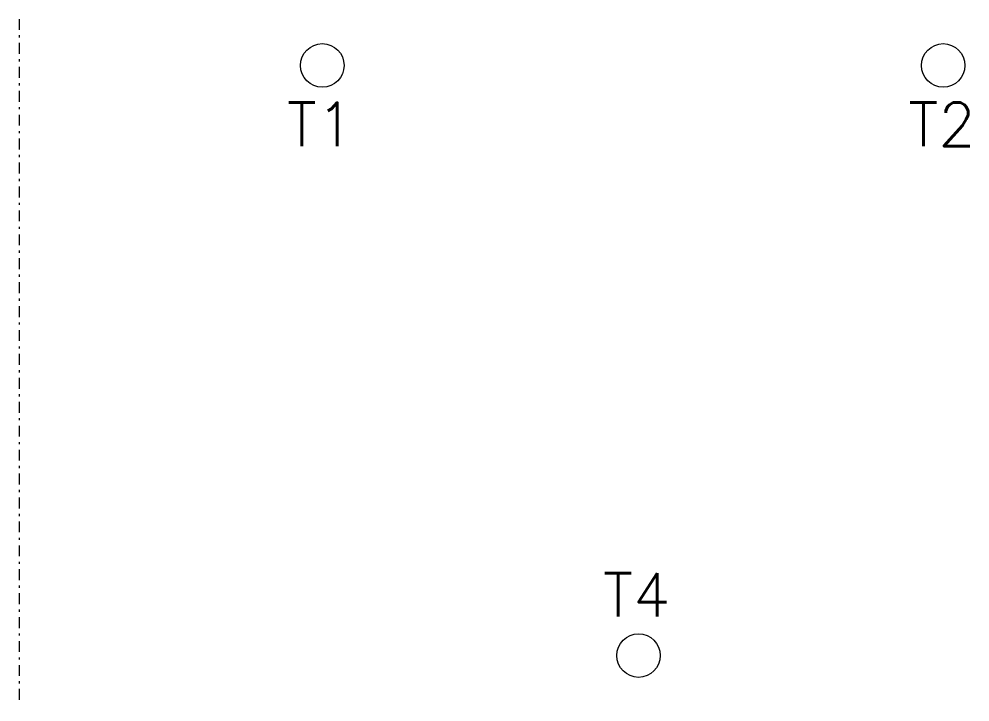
# Model space of a CAD drawing. Extents: x 391 to 553, y 228 to 263.
# Drawn here: x 390.73 to 434.44, y 228.39 to 259.79 of the extents above.
import ezdxf
from ezdxf.enums import TextEntityAlignment as Align

# ---------------------------------------------------------------- set-up
doc = ezdxf.new("R2010")
doc.units = 0
doc.header["$MEASUREMENT"] = 0
doc.linetypes.add('DASHDOT', pattern=[1, 0.5, -0.25, 0, -0.25])
doc.layers.get('0').update_dxf_attribs({"linetype": 'CONTINUOUS'})
doc.styles.add('ROMANS', font='romans')

msp = doc.modelspace()

# ---------------------------------------------------------------- linework, layer by layer
at = {"linetype": 'DASHDOT'}
msp.add_line((390.73, 259.785), (390.73, 228.385), dxfattribs=at)
for centre in [(404.67, 257.653), (433.209, 257.653), (419.207, 230.517)]:
    msp.add_circle(centre, 1)

# ---------------------------------------------------------------- texts
at = {"lineweight": -3, "style": 'ROMANS'}
for tag, p in [('T1', (403.04, 254.942)), ('T2', (431.611, 254.942)), ('T4', (417.577, 233.308))]:
    msp.add_attdef(tag, text='', height=2, dxfattribs=at).set_placement(p, align=Align.MIDDLE_LEFT)

doc.saveas('drawing.dxf')
